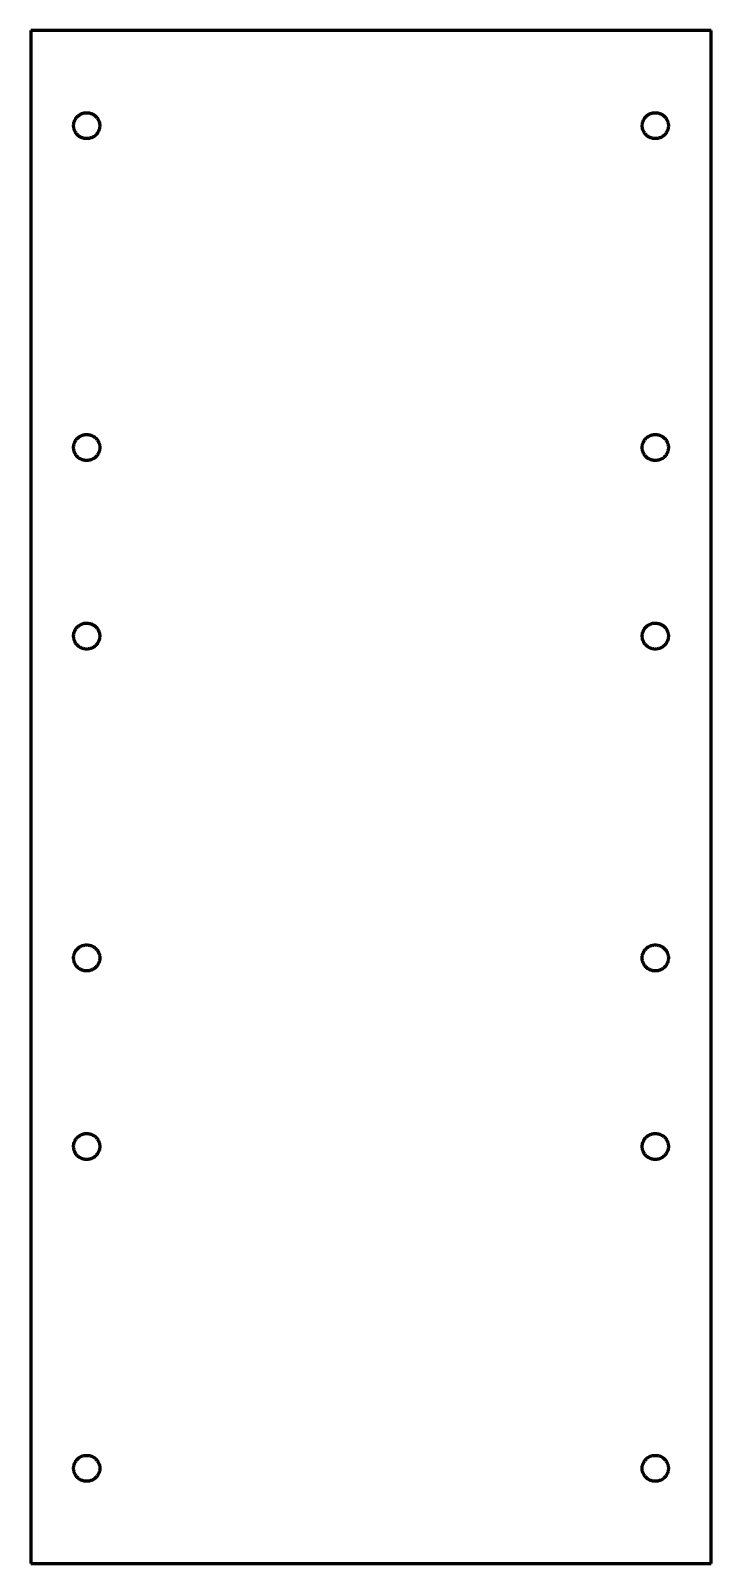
# Model space of a CAD drawing. Header units: millimetres. Extents: x 66 to 157, y 95 to 300.
import ezdxf

# ---------------------------------------------------------------- set-up
doc = ezdxf.new("R2010")
doc.units = ezdxf.units.MM
doc.linetypes.add('K5LT_BASIC', pattern=[0])
doc.layers.add('Системный слой (1)', color=251, linetype='Continuous')

msp = doc.modelspace()

# ---------------------------------------------------------------- linework, layer by layer
at = {"layer": 'Системный слой (1)', "color": 150, "linetype": 'K5LT_BASIC', "lineweight": 60}
for p, q in [((65.8, 299.91), (65.8, 299.81)), ((156.94, 299.91), (65.8, 299.91)), ((65.8, 299.81), (65.8, 94.66)), ((156.94, 299.81), (156.94, 299.91)), ((156.94, 94.66), (156.94, 299.81)), ((65.8, 94.66), (65.8, 94.56)), ((65.8, 94.56), (156.94, 94.56)), ((156.94, 94.56), (156.94, 94.66))]:
    msp.add_line(p, q, dxfattribs=at)
for points, knots in [([(73.3, 288.91), (73.23, 288.91), (73.08, 288.91), (72.93, 288.88), (72.84, 288.85), (72.82, 288.85), (72.77, 288.83), (72.71, 288.81), (72.6, 288.77), (72.45, 288.7), (72.27, 288.59), (72.15, 288.49), (72.04, 288.38), (71.93, 288.27), (71.81, 288.09), (71.7, 287.9), (71.63, 287.7), (71.57, 287.48), (71.56, 287.34), (71.55, 287.25), (71.55, 287.21), (71.55, 287.15), (71.55, 287.06), (71.57, 286.92), (71.6, 286.74), (71.67, 286.54), (71.76, 286.34), (71.88, 286.16), (72.02, 285.99), (72.15, 285.86), (72.24, 285.79), (72.28, 285.76), (72.3, 285.75), (72.34, 285.72), (72.39, 285.69), (72.5, 285.63), (72.65, 285.56), (72.86, 285.49), (73.08, 285.45), (73.3, 285.43), (73.52, 285.45), (73.74, 285.49), (73.95, 285.56), (74.15, 285.65), (74.33, 285.77), (74.45, 285.86), (74.56, 285.97), (74.67, 286.08), (74.79, 286.26), (74.9, 286.45), (74.97, 286.66), (75.03, 286.87), (75.04, 287.02), (75.05, 287.11), (75.05, 287.15), (75.05, 287.21), (75.05, 287.29), (75.03, 287.43), (75, 287.61), (74.93, 287.82), (74.84, 288.01), (74.72, 288.2), (74.58, 288.37), (74.45, 288.49), (74.36, 288.56), (74.32, 288.59), (74.3, 288.61), (74.26, 288.63), (74.21, 288.66), (74.1, 288.72), (73.95, 288.8), (73.74, 288.86), (73.52, 288.91), (73.37, 288.91), (73.3, 288.91)], [0, 0, 0, 0, 0.997881, 1.995762, 2.09576, 2.195758, 2.388917, 2.775236, 3.002577, 4.002555, 5.002534, 6.002509, 6.102508, 7.102111, 8.100028, 9.096389, 10.091424, 11.085445, 12.078832, 12.155165, 12.30783, 12.61316, 13.002497, 13.504997, 14.498386, 15.492412, 16.487452, 17.483821, 18.481746, 19.481358, 19.960239, 20.060238, 20.160237, 20.318006, 20.633545, 21.002454, 22.002438, 23.002418, 24.002395, 25.002371, 26.002346, 27.002321, 28.002296, 29.002271, 30.002241, 31.002199, 31.102198, 32.101802, 33.099719, 34.096081, 35.091116, 36.085137, 37.078524, 37.154825, 37.307427, 37.612631, 38.00222, 38.504444, 39.497833, 40.491858, 41.486898, 42.483266, 43.481191, 44.480802, 44.959405, 45.059404, 45.159403, 45.316615, 45.631038, 46.002178, 47.002162, 48.002142, 49.002119, 50, 50, 50, 50]), ([(149.44, 288.91), (149.37, 288.91), (149.22, 288.91), (149.07, 288.88), (148.98, 288.85), (148.96, 288.85), (148.91, 288.83), (148.85, 288.81), (148.74, 288.77), (148.59, 288.7), (148.41, 288.59), (148.29, 288.49), (148.18, 288.38), (148.07, 288.27), (147.95, 288.09), (147.84, 287.9), (147.77, 287.7), (147.71, 287.48), (147.7, 287.34), (147.69, 287.25), (147.69, 287.21), (147.69, 287.15), (147.69, 287.06), (147.71, 286.92), (147.74, 286.74), (147.81, 286.54), (147.9, 286.34), (148.02, 286.16), (148.16, 285.99), (148.29, 285.86), (148.38, 285.79), (148.42, 285.76), (148.44, 285.75), (148.48, 285.72), (148.53, 285.69), (148.64, 285.63), (148.79, 285.56), (149, 285.49), (149.22, 285.45), (149.44, 285.43), (149.66, 285.45), (149.88, 285.49), (150.09, 285.56), (150.29, 285.65), (150.47, 285.77), (150.59, 285.86), (150.7, 285.97), (150.81, 286.08), (150.93, 286.26), (151.04, 286.45), (151.11, 286.66), (151.17, 286.87), (151.18, 287.02), (151.19, 287.11), (151.19, 287.15), (151.19, 287.21), (151.19, 287.29), (151.17, 287.43), (151.14, 287.61), (151.07, 287.82), (150.98, 288.01), (150.86, 288.2), (150.72, 288.37), (150.59, 288.49), (150.5, 288.56), (150.46, 288.59), (150.44, 288.61), (150.4, 288.63), (150.35, 288.66), (150.24, 288.72), (150.09, 288.8), (149.88, 288.86), (149.66, 288.91), (149.51, 288.91), (149.44, 288.91)], [0, 0, 0, 0, 0.997881, 1.995762, 2.09576, 2.195758, 2.388917, 2.775236, 3.002577, 4.002555, 5.002534, 6.002509, 6.102508, 7.102111, 8.100028, 9.096389, 10.091424, 11.085445, 12.078832, 12.155165, 12.30783, 12.61316, 13.002497, 13.504997, 14.498386, 15.492412, 16.487452, 17.483821, 18.481746, 19.481358, 19.960239, 20.060238, 20.160237, 20.318006, 20.633545, 21.002454, 22.002438, 23.002418, 24.002395, 25.002371, 26.002346, 27.002321, 28.002296, 29.002271, 30.002241, 31.002199, 31.102198, 32.101802, 33.099719, 34.096081, 35.091116, 36.085137, 37.078524, 37.154825, 37.307427, 37.612631, 38.00222, 38.504444, 39.497833, 40.491858, 41.486898, 42.483266, 43.481191, 44.480802, 44.959405, 45.059404, 45.159403, 45.316615, 45.631038, 46.002178, 47.002162, 48.002142, 49.002119, 50, 50, 50, 50]), ([(71.55, 244.06), (71.55, 243.98), (71.55, 243.91), (71.57, 243.77), (71.59, 243.69), (71.62, 243.55), (71.65, 243.48), (71.7, 243.35), (71.73, 243.28), (71.8, 243.16), (71.84, 243.09), (71.93, 242.98), (71.97, 242.92), (72.07, 242.81), (72.13, 242.76), (72.24, 242.67), (72.3, 242.63), (72.42, 242.55), (72.49, 242.51), (72.62, 242.45), (72.69, 242.43), (72.83, 242.38), (72.9, 242.36), (73.04, 242.34), (73.12, 242.33), (73.23, 242.32), (73.26, 242.32), (73.34, 242.32), (73.37, 242.32), (73.48, 242.33), (73.56, 242.34), (73.7, 242.36), (73.77, 242.38), (73.91, 242.43), (73.98, 242.45), (74.11, 242.52), (74.18, 242.55), (74.3, 242.63), (74.36, 242.67), (74.47, 242.76), (74.53, 242.81), (74.63, 242.92), (74.67, 242.98), (74.76, 243.09), (74.8, 243.16), (74.87, 243.28), (74.9, 243.35), (74.95, 243.48), (74.98, 243.55), (75.01, 243.7), (75.03, 243.77), (75.05, 243.91), (75.05, 243.98), (75.05, 244.13), (75.05, 244.2), (75.03, 244.35), (75.01, 244.42), (74.98, 244.56), (74.95, 244.63), (74.9, 244.76), (74.87, 244.83), (74.8, 244.96), (74.76, 245.02), (74.67, 245.14), (74.63, 245.19), (74.53, 245.3), (74.47, 245.35), (74.36, 245.44), (74.3, 245.49), (74.18, 245.56), (74.11, 245.6), (73.98, 245.66), (73.91, 245.69), (73.77, 245.73), (73.7, 245.75), (73.56, 245.78), (73.48, 245.79), (73.37, 245.79), (73.34, 245.79), (73.26, 245.79), (73.23, 245.79), (73.12, 245.79), (73.04, 245.78), (72.9, 245.75), (72.83, 245.73), (72.69, 245.69), (72.62, 245.66), (72.49, 245.6), (72.42, 245.56), (72.3, 245.48), (72.24, 245.44), (72.13, 245.35), (72.07, 245.3), (71.97, 245.19), (71.93, 245.14), (71.84, 245.02), (71.8, 244.96), (71.73, 244.83), (71.7, 244.76), (71.65, 244.63), (71.62, 244.56), (71.59, 244.42), (71.57, 244.35), (71.55, 244.2), (71.55, 244.13), (71.55, 244.06)], [0, 0, 0, 0, 1.002644, 1.002644, 2.002642, 2.002642, 3.00264, 3.00264, 4.002637, 4.002637, 5.002634, 5.002634, 6.002629, 6.002629, 7.002621, 7.002621, 8.00261, 8.00261, 9.002596, 9.002596, 10.002578, 10.002578, 11.002556, 11.002556, 12.002532, 12.002532, 12.499996, 12.499996, 13.002508, 13.002508, 14.002483, 14.002483, 15.00246, 15.00246, 16.00244, 16.00244, 17.002423, 17.002423, 18.00241, 18.00241, 19.002399, 19.002399, 20.002392, 20.002392, 21.002386, 21.002386, 22.002381, 22.002381, 23.002377, 23.002377, 24.002374, 24.002374, 25.002371, 25.002371, 26.002368, 26.002368, 27.002366, 27.002366, 28.002364, 28.002364, 29.002361, 29.002361, 30.002358, 30.002358, 31.002353, 31.002353, 32.002345, 32.002345, 33.002334, 33.002334, 34.002319, 34.002319, 35.002301, 35.002301, 36.00228, 36.00228, 37.002256, 37.002256, 37.499996, 37.499996, 38.002231, 38.002231, 39.002207, 39.002207, 40.002184, 40.002184, 41.002164, 41.002164, 42.002147, 42.002147, 43.002133, 43.002133, 44.002123, 44.002123, 45.002115, 45.002115, 46.002109, 46.002109, 47.002105, 47.002105, 48.002101, 48.002101, 49.002097, 49.002097, 50, 50, 50, 50]), ([(147.69, 244.06), (147.69, 243.98), (147.69, 243.91), (147.71, 243.77), (147.73, 243.69), (147.76, 243.55), (147.79, 243.48), (147.84, 243.35), (147.87, 243.28), (147.94, 243.16), (147.98, 243.09), (148.07, 242.98), (148.11, 242.92), (148.21, 242.81), (148.27, 242.76), (148.38, 242.67), (148.44, 242.63), (148.56, 242.55), (148.63, 242.51), (148.76, 242.45), (148.83, 242.43), (148.97, 242.38), (149.04, 242.36), (149.18, 242.34), (149.26, 242.33), (149.37, 242.32), (149.4, 242.32), (149.48, 242.32), (149.51, 242.32), (149.62, 242.33), (149.7, 242.34), (149.84, 242.36), (149.91, 242.38), (150.05, 242.43), (150.12, 242.45), (150.25, 242.52), (150.32, 242.55), (150.44, 242.63), (150.5, 242.67), (150.61, 242.76), (150.67, 242.81), (150.77, 242.92), (150.81, 242.98), (150.9, 243.09), (150.94, 243.16), (151.01, 243.28), (151.04, 243.35), (151.09, 243.48), (151.12, 243.55), (151.15, 243.7), (151.17, 243.77), (151.19, 243.91), (151.19, 243.98), (151.19, 244.13), (151.19, 244.2), (151.17, 244.35), (151.15, 244.42), (151.12, 244.56), (151.09, 244.63), (151.04, 244.76), (151.01, 244.83), (150.94, 244.96), (150.9, 245.02), (150.81, 245.14), (150.77, 245.19), (150.67, 245.3), (150.61, 245.35), (150.5, 245.44), (150.44, 245.49), (150.32, 245.56), (150.25, 245.6), (150.12, 245.66), (150.05, 245.69), (149.91, 245.73), (149.84, 245.75), (149.7, 245.78), (149.62, 245.79), (149.51, 245.79), (149.48, 245.79), (149.4, 245.79), (149.37, 245.79), (149.26, 245.79), (149.18, 245.78), (149.04, 245.75), (148.97, 245.73), (148.83, 245.69), (148.76, 245.66), (148.63, 245.6), (148.56, 245.56), (148.44, 245.48), (148.38, 245.44), (148.27, 245.35), (148.21, 245.3), (148.11, 245.19), (148.07, 245.14), (147.98, 245.02), (147.94, 244.96), (147.87, 244.83), (147.84, 244.76), (147.79, 244.63), (147.76, 244.56), (147.73, 244.42), (147.71, 244.35), (147.69, 244.2), (147.69, 244.13), (147.69, 244.06)], [0, 0, 0, 0, 1.002644, 1.002644, 2.002642, 2.002642, 3.00264, 3.00264, 4.002637, 4.002637, 5.002634, 5.002634, 6.002629, 6.002629, 7.002621, 7.002621, 8.00261, 8.00261, 9.002596, 9.002596, 10.002578, 10.002578, 11.002556, 11.002556, 12.002532, 12.002532, 12.499996, 12.499996, 13.002508, 13.002508, 14.002483, 14.002483, 15.00246, 15.00246, 16.00244, 16.00244, 17.002423, 17.002423, 18.00241, 18.00241, 19.002399, 19.002399, 20.002392, 20.002392, 21.002386, 21.002386, 22.002381, 22.002381, 23.002377, 23.002377, 24.002374, 24.002374, 25.002371, 25.002371, 26.002368, 26.002368, 27.002366, 27.002366, 28.002364, 28.002364, 29.002361, 29.002361, 30.002358, 30.002358, 31.002353, 31.002353, 32.002345, 32.002345, 33.002334, 33.002334, 34.002319, 34.002319, 35.002301, 35.002301, 36.00228, 36.00228, 37.002256, 37.002256, 37.499996, 37.499996, 38.002231, 38.002231, 39.002207, 39.002207, 40.002184, 40.002184, 41.002164, 41.002164, 42.002147, 42.002147, 43.002133, 43.002133, 44.002123, 44.002123, 45.002115, 45.002115, 46.002109, 46.002109, 47.002105, 47.002105, 48.002101, 48.002101, 49.002097, 49.002097, 50, 50, 50, 50]), ([(73.3, 220.53), (73.23, 220.53), (73.08, 220.52), (72.93, 220.5), (72.84, 220.47), (72.82, 220.47), (72.77, 220.45), (72.71, 220.43), (72.6, 220.39), (72.45, 220.32), (72.27, 220.2), (72.15, 220.11), (72.04, 220), (71.93, 219.89), (71.81, 219.71), (71.7, 219.52), (71.63, 219.31), (71.57, 219.1), (71.56, 218.95), (71.55, 218.86), (71.55, 218.83), (71.55, 218.76), (71.55, 218.68), (71.57, 218.54), (71.6, 218.36), (71.67, 218.15), (71.76, 217.96), (71.88, 217.77), (72.02, 217.6), (72.15, 217.48), (72.24, 217.41), (72.28, 217.38), (72.3, 217.37), (72.34, 217.34), (72.39, 217.31), (72.5, 217.25), (72.65, 217.17), (72.86, 217.11), (73.08, 217.07), (73.3, 217.05), (73.52, 217.07), (73.74, 217.11), (73.95, 217.17), (74.15, 217.27), (74.33, 217.39), (74.45, 217.48), (74.56, 217.59), (74.67, 217.7), (74.79, 217.88), (74.9, 218.07), (74.97, 218.28), (75.03, 218.49), (75.04, 218.64), (75.05, 218.72), (75.05, 218.76), (75.05, 218.83), (75.05, 218.91), (75.03, 219.05), (75, 219.23), (74.93, 219.43), (74.84, 219.63), (74.72, 219.82), (74.58, 219.98), (74.45, 220.11), (74.36, 220.18), (74.32, 220.21), (74.3, 220.22), (74.26, 220.25), (74.21, 220.28), (74.1, 220.34), (73.95, 220.42), (73.74, 220.48), (73.52, 220.52), (73.37, 220.53), (73.3, 220.53)], [0, 0, 0, 0, 0.997881, 1.995762, 2.09576, 2.195758, 2.388917, 2.775236, 3.002577, 4.002555, 5.002534, 6.002509, 6.102508, 7.102111, 8.100028, 9.096389, 10.091424, 11.085445, 12.078832, 12.155165, 12.30783, 12.61316, 13.002497, 13.504997, 14.498386, 15.492412, 16.487452, 17.483821, 18.481746, 19.481358, 19.960239, 20.060238, 20.160237, 20.318006, 20.633545, 21.002454, 22.002438, 23.002418, 24.002395, 25.002371, 26.002346, 27.002321, 28.002296, 29.002271, 30.002241, 31.002199, 31.102198, 32.101802, 33.099719, 34.096081, 35.091116, 36.085137, 37.078524, 37.154825, 37.307427, 37.612631, 38.00222, 38.504444, 39.497833, 40.491858, 41.486898, 42.483266, 43.481191, 44.480802, 44.959405, 45.059404, 45.159403, 45.316615, 45.631038, 46.002178, 47.002162, 48.002142, 49.002119, 50, 50, 50, 50]), ([(149.44, 220.53), (149.37, 220.53), (149.22, 220.52), (149.07, 220.5), (148.98, 220.47), (148.96, 220.47), (148.91, 220.45), (148.85, 220.43), (148.74, 220.39), (148.59, 220.32), (148.41, 220.2), (148.29, 220.11), (148.18, 220), (148.07, 219.89), (147.95, 219.71), (147.84, 219.52), (147.77, 219.31), (147.71, 219.1), (147.7, 218.95), (147.69, 218.86), (147.69, 218.83), (147.69, 218.76), (147.69, 218.68), (147.71, 218.54), (147.74, 218.36), (147.81, 218.15), (147.9, 217.96), (148.02, 217.77), (148.16, 217.6), (148.29, 217.48), (148.38, 217.41), (148.42, 217.38), (148.44, 217.37), (148.48, 217.34), (148.53, 217.31), (148.64, 217.25), (148.79, 217.17), (149, 217.11), (149.22, 217.07), (149.44, 217.05), (149.66, 217.07), (149.88, 217.11), (150.09, 217.17), (150.29, 217.27), (150.47, 217.39), (150.59, 217.48), (150.7, 217.59), (150.81, 217.7), (150.93, 217.88), (151.04, 218.07), (151.11, 218.28), (151.17, 218.49), (151.18, 218.64), (151.19, 218.72), (151.19, 218.76), (151.19, 218.83), (151.19, 218.91), (151.17, 219.05), (151.14, 219.23), (151.07, 219.43), (150.98, 219.63), (150.86, 219.82), (150.72, 219.98), (150.59, 220.11), (150.5, 220.18), (150.46, 220.21), (150.44, 220.22), (150.4, 220.25), (150.35, 220.28), (150.24, 220.34), (150.09, 220.42), (149.88, 220.48), (149.66, 220.52), (149.51, 220.53), (149.44, 220.53)], [0, 0, 0, 0, 0.997881, 1.995762, 2.09576, 2.195758, 2.388917, 2.775236, 3.002577, 4.002555, 5.002534, 6.002509, 6.102508, 7.102111, 8.100028, 9.096389, 10.091424, 11.085445, 12.078832, 12.155165, 12.30783, 12.61316, 13.002497, 13.504997, 14.498386, 15.492412, 16.487452, 17.483821, 18.481746, 19.481358, 19.960239, 20.060238, 20.160237, 20.318006, 20.633545, 21.002454, 22.002438, 23.002418, 24.002395, 25.002371, 26.002346, 27.002321, 28.002296, 29.002271, 30.002241, 31.002199, 31.102198, 32.101802, 33.099719, 34.096081, 35.091116, 36.085137, 37.078524, 37.154825, 37.307427, 37.612631, 38.00222, 38.504444, 39.497833, 40.491858, 41.486898, 42.483266, 43.481191, 44.480802, 44.959405, 45.059404, 45.159403, 45.316615, 45.631038, 46.002178, 47.002162, 48.002142, 49.002119, 50, 50, 50, 50]), ([(71.55, 175.67), (71.55, 175.6), (71.55, 175.53), (71.57, 175.38), (71.59, 175.31), (71.62, 175.17), (71.65, 175.1), (71.7, 174.97), (71.73, 174.9), (71.8, 174.77), (71.84, 174.71), (71.93, 174.59), (71.97, 174.54), (72.07, 174.43), (72.13, 174.38), (72.24, 174.29), (72.3, 174.25), (72.42, 174.17), (72.49, 174.13), (72.62, 174.07), (72.69, 174.04), (72.83, 174), (72.9, 173.98), (73.04, 173.95), (73.12, 173.94), (73.23, 173.94), (73.26, 173.94), (73.34, 173.94), (73.37, 173.94), (73.48, 173.94), (73.56, 173.95), (73.7, 173.98), (73.77, 174), (73.91, 174.04), (73.98, 174.07), (74.11, 174.13), (74.18, 174.17), (74.3, 174.25), (74.36, 174.29), (74.47, 174.38), (74.53, 174.43), (74.63, 174.54), (74.67, 174.59), (74.76, 174.71), (74.8, 174.77), (74.87, 174.9), (74.9, 174.97), (74.95, 175.1), (74.98, 175.17), (75.01, 175.31), (75.03, 175.39), (75.05, 175.53), (75.05, 175.6), (75.05, 175.75), (75.05, 175.82), (75.03, 175.97), (75.01, 176.04), (74.98, 176.18), (74.95, 176.25), (74.9, 176.38), (74.87, 176.45), (74.8, 176.58), (74.76, 176.64), (74.67, 176.76), (74.63, 176.81), (74.53, 176.92), (74.47, 176.97), (74.36, 177.06), (74.3, 177.1), (74.18, 177.18), (74.11, 177.22), (73.98, 177.28), (73.91, 177.31), (73.77, 177.35), (73.7, 177.37), (73.56, 177.4), (73.48, 177.4), (73.37, 177.41), (73.34, 177.41), (73.26, 177.41), (73.23, 177.41), (73.12, 177.4), (73.04, 177.4), (72.9, 177.37), (72.83, 177.35), (72.69, 177.31), (72.62, 177.28), (72.49, 177.22), (72.42, 177.18), (72.3, 177.1), (72.24, 177.06), (72.13, 176.97), (72.07, 176.92), (71.97, 176.81), (71.93, 176.75), (71.84, 176.64), (71.8, 176.58), (71.73, 176.45), (71.7, 176.38), (71.65, 176.25), (71.62, 176.18), (71.59, 176.04), (71.57, 175.96), (71.55, 175.82), (71.55, 175.75), (71.55, 175.67)], [0, 0, 0, 0, 1.002644, 1.002644, 2.002642, 2.002642, 3.00264, 3.00264, 4.002637, 4.002637, 5.002634, 5.002634, 6.002629, 6.002629, 7.002621, 7.002621, 8.00261, 8.00261, 9.002596, 9.002596, 10.002578, 10.002578, 11.002556, 11.002556, 12.002532, 12.002532, 12.499996, 12.499996, 13.002508, 13.002508, 14.002483, 14.002483, 15.00246, 15.00246, 16.00244, 16.00244, 17.002423, 17.002423, 18.00241, 18.00241, 19.002399, 19.002399, 20.002392, 20.002392, 21.002386, 21.002386, 22.002381, 22.002381, 23.002377, 23.002377, 24.002374, 24.002374, 25.002371, 25.002371, 26.002368, 26.002368, 27.002366, 27.002366, 28.002364, 28.002364, 29.002361, 29.002361, 30.002358, 30.002358, 31.002353, 31.002353, 32.002345, 32.002345, 33.002334, 33.002334, 34.002319, 34.002319, 35.002301, 35.002301, 36.00228, 36.00228, 37.002256, 37.002256, 37.499996, 37.499996, 38.002231, 38.002231, 39.002207, 39.002207, 40.002184, 40.002184, 41.002164, 41.002164, 42.002147, 42.002147, 43.002133, 43.002133, 44.002123, 44.002123, 45.002115, 45.002115, 46.002109, 46.002109, 47.002105, 47.002105, 48.002101, 48.002101, 49.002097, 49.002097, 50, 50, 50, 50]), ([(147.69, 175.67), (147.69, 175.6), (147.69, 175.53), (147.71, 175.38), (147.73, 175.31), (147.76, 175.17), (147.79, 175.1), (147.84, 174.97), (147.87, 174.9), (147.94, 174.77), (147.98, 174.71), (148.07, 174.59), (148.11, 174.54), (148.21, 174.43), (148.27, 174.38), (148.38, 174.29), (148.44, 174.25), (148.56, 174.17), (148.63, 174.13), (148.76, 174.07), (148.83, 174.04), (148.97, 174), (149.04, 173.98), (149.18, 173.95), (149.26, 173.94), (149.37, 173.94), (149.4, 173.94), (149.48, 173.94), (149.51, 173.94), (149.62, 173.94), (149.7, 173.95), (149.84, 173.98), (149.91, 174), (150.05, 174.04), (150.12, 174.07), (150.25, 174.13), (150.32, 174.17), (150.44, 174.25), (150.5, 174.29), (150.61, 174.38), (150.67, 174.43), (150.77, 174.54), (150.81, 174.59), (150.9, 174.71), (150.94, 174.77), (151.01, 174.9), (151.04, 174.97), (151.09, 175.1), (151.12, 175.17), (151.15, 175.31), (151.17, 175.38), (151.19, 175.53), (151.19, 175.6), (151.19, 175.75), (151.19, 175.82), (151.17, 175.96), (151.15, 176.04), (151.12, 176.18), (151.09, 176.25), (151.04, 176.38), (151.01, 176.45), (150.94, 176.58), (150.9, 176.64), (150.81, 176.75), (150.77, 176.81), (150.67, 176.92), (150.61, 176.97), (150.5, 177.06), (150.44, 177.1), (150.32, 177.18), (150.25, 177.22), (150.12, 177.28), (150.05, 177.31), (149.91, 177.35), (149.84, 177.37), (149.7, 177.4), (149.62, 177.4), (149.51, 177.41), (149.48, 177.41), (149.4, 177.41), (149.37, 177.41), (149.26, 177.4), (149.18, 177.4), (149.04, 177.37), (148.97, 177.35), (148.83, 177.31), (148.76, 177.28), (148.63, 177.22), (148.56, 177.18), (148.44, 177.1), (148.38, 177.06), (148.27, 176.97), (148.21, 176.92), (148.11, 176.81), (148.07, 176.76), (147.98, 176.64), (147.94, 176.58), (147.87, 176.45), (147.84, 176.38), (147.79, 176.25), (147.76, 176.18), (147.73, 176.04), (147.71, 175.96), (147.69, 175.82), (147.69, 175.75), (147.69, 175.67)], [0, 0, 0, 0, 0.999997, 0.999997, 1.999995, 1.999995, 2.999993, 2.999993, 3.99999, 3.99999, 4.999987, 4.999987, 5.999982, 5.999982, 6.999974, 6.999974, 7.999963, 7.999963, 8.999949, 8.999949, 9.99993, 9.99993, 10.999909, 10.999909, 11.999885, 11.999885, 12.5, 12.5, 12.99986, 12.99986, 13.999836, 13.999836, 14.999813, 14.999813, 15.999793, 15.999793, 16.999776, 16.999776, 17.999763, 17.999763, 18.999752, 18.999752, 19.999744, 19.999744, 20.999738, 20.999738, 21.999734, 21.999734, 22.99973, 22.99973, 23.999727, 23.999727, 24.999724, 24.999724, 25.999721, 25.999721, 26.999719, 26.999719, 27.999716, 27.999716, 28.999714, 28.999714, 29.999711, 29.999711, 30.999705, 30.999705, 31.999698, 31.999698, 32.999687, 32.999687, 33.999672, 33.999672, 34.999654, 34.999654, 35.999633, 35.999633, 36.999609, 36.999609, 37.500001, 37.500001, 37.999584, 37.999584, 38.99956, 38.99956, 39.999537, 39.999537, 40.999517, 40.999517, 41.9995, 41.9995, 42.999486, 42.999486, 43.999476, 43.999476, 44.999468, 44.999468, 45.999462, 45.999462, 46.999458, 46.999458, 47.999454, 47.999454, 48.99945, 48.99945, 50, 50, 50, 50]), ([(73.3, 152.15), (73.23, 152.15), (73.08, 152.14), (72.93, 152.11), (72.84, 152.09), (72.82, 152.08), (72.77, 152.07), (72.71, 152.05), (72.6, 152.01), (72.45, 151.94), (72.27, 151.82), (72.15, 151.72), (72.04, 151.62), (71.93, 151.51), (71.81, 151.33), (71.7, 151.14), (71.63, 150.93), (71.57, 150.72), (71.56, 150.57), (71.55, 150.48), (71.55, 150.44), (71.55, 150.38), (71.55, 150.29), (71.57, 150.16), (71.6, 149.98), (71.67, 149.77), (71.76, 149.58), (71.88, 149.39), (72.02, 149.22), (72.15, 149.1), (72.24, 149.03), (72.28, 149), (72.3, 148.98), (72.34, 148.96), (72.39, 148.93), (72.5, 148.87), (72.65, 148.79), (72.86, 148.72), (73.08, 148.68), (73.3, 148.67), (73.52, 148.68), (73.74, 148.73), (73.95, 148.79), (74.15, 148.89), (74.33, 149), (74.45, 149.1), (74.56, 149.21), (74.67, 149.32), (74.79, 149.5), (74.9, 149.69), (74.97, 149.89), (75.03, 150.1), (75.04, 150.25), (75.05, 150.34), (75.05, 150.38), (75.05, 150.44), (75.05, 150.53), (75.03, 150.67), (75, 150.85), (74.93, 151.05), (74.84, 151.25), (74.72, 151.43), (74.58, 151.6), (74.45, 151.73), (74.36, 151.8), (74.32, 151.83), (74.3, 151.84), (74.26, 151.86), (74.21, 151.9), (74.1, 151.96), (73.95, 152.03), (73.74, 152.1), (73.52, 152.14), (73.37, 152.15), (73.3, 152.15)], [0, 0, 0, 0, 0.997881, 1.995762, 2.09576, 2.195758, 2.388917, 2.775236, 3.002577, 4.002555, 5.002534, 6.002509, 6.102508, 7.102111, 8.100028, 9.096389, 10.091424, 11.085445, 12.078832, 12.155165, 12.30783, 12.61316, 13.002497, 13.504997, 14.498386, 15.492412, 16.487452, 17.483821, 18.481746, 19.481358, 19.960239, 20.060238, 20.160237, 20.318006, 20.633545, 21.002454, 22.002438, 23.002418, 24.002395, 25.002371, 26.002346, 27.002321, 28.002296, 29.002271, 30.002241, 31.002199, 31.102198, 32.101802, 33.099719, 34.096081, 35.091116, 36.085137, 37.078524, 37.154825, 37.307427, 37.612631, 38.00222, 38.504444, 39.497833, 40.491858, 41.486898, 42.483266, 43.481191, 44.480802, 44.959405, 45.059404, 45.159403, 45.316615, 45.631038, 46.002178, 47.002162, 48.002142, 49.002119, 50, 50, 50, 50]), ([(149.44, 152.15), (149.37, 152.15), (149.22, 152.14), (149.07, 152.11), (148.98, 152.09), (148.96, 152.08), (148.91, 152.07), (148.85, 152.05), (148.74, 152.01), (148.59, 151.94), (148.41, 151.82), (148.29, 151.72), (148.18, 151.62), (148.07, 151.51), (147.95, 151.33), (147.84, 151.14), (147.77, 150.93), (147.71, 150.72), (147.7, 150.57), (147.69, 150.48), (147.69, 150.44), (147.69, 150.38), (147.69, 150.29), (147.71, 150.16), (147.74, 149.98), (147.81, 149.77), (147.9, 149.58), (148.02, 149.39), (148.16, 149.22), (148.29, 149.1), (148.38, 149.03), (148.42, 149), (148.44, 148.98), (148.48, 148.96), (148.53, 148.93), (148.64, 148.87), (148.79, 148.79), (149, 148.72), (149.22, 148.68), (149.44, 148.67), (149.66, 148.68), (149.88, 148.73), (150.09, 148.79), (150.29, 148.89), (150.47, 149), (150.59, 149.1), (150.7, 149.21), (150.81, 149.32), (150.93, 149.5), (151.04, 149.69), (151.11, 149.89), (151.17, 150.1), (151.18, 150.25), (151.19, 150.34), (151.19, 150.38), (151.19, 150.44), (151.19, 150.53), (151.17, 150.67), (151.14, 150.85), (151.07, 151.05), (150.98, 151.25), (150.86, 151.43), (150.72, 151.6), (150.59, 151.73), (150.5, 151.8), (150.46, 151.83), (150.44, 151.84), (150.4, 151.86), (150.35, 151.9), (150.24, 151.96), (150.09, 152.03), (149.88, 152.1), (149.66, 152.14), (149.51, 152.15), (149.44, 152.15)], [0, 0, 0, 0, 0.997881, 1.995762, 2.09576, 2.195758, 2.388917, 2.775236, 3.002577, 4.002555, 5.002534, 6.002509, 6.102508, 7.102111, 8.100028, 9.096389, 10.091424, 11.085445, 12.078832, 12.155165, 12.30783, 12.61316, 13.002497, 13.504997, 14.498386, 15.492412, 16.487452, 17.483821, 18.481746, 19.481358, 19.960239, 20.060238, 20.160237, 20.318006, 20.633545, 21.002454, 22.002438, 23.002418, 24.002395, 25.002371, 26.002346, 27.002321, 28.002296, 29.002271, 30.002241, 31.002199, 31.102198, 32.101802, 33.099719, 34.096081, 35.091116, 36.085137, 37.078524, 37.154825, 37.307427, 37.612631, 38.00222, 38.504444, 39.497833, 40.491858, 41.486898, 42.483266, 43.481191, 44.480802, 44.959405, 45.059404, 45.159403, 45.316615, 45.631038, 46.002178, 47.002162, 48.002142, 49.002119, 50, 50, 50, 50]), ([(71.55, 107.29), (71.55, 107.22), (71.55, 107.15), (71.57, 107), (71.59, 106.93), (71.62, 106.79), (71.65, 106.72), (71.7, 106.58), (71.73, 106.52), (71.8, 106.39), (71.84, 106.33), (71.93, 106.21), (71.97, 106.16), (72.07, 106.05), (72.13, 106), (72.24, 105.91), (72.3, 105.86), (72.42, 105.79), (72.49, 105.75), (72.62, 105.69), (72.69, 105.66), (72.83, 105.62), (72.9, 105.6), (73.04, 105.57), (73.12, 105.56), (73.23, 105.56), (73.26, 105.55), (73.34, 105.55), (73.37, 105.56), (73.48, 105.56), (73.56, 105.57), (73.7, 105.6), (73.77, 105.62), (73.91, 105.66), (73.98, 105.69), (74.11, 105.75), (74.18, 105.79), (74.3, 105.86), (74.36, 105.91), (74.47, 106), (74.53, 106.05), (74.63, 106.16), (74.67, 106.21), (74.76, 106.33), (74.8, 106.39), (74.87, 106.52), (74.9, 106.59), (74.95, 106.72), (74.98, 106.79), (75.01, 106.93), (75.03, 107), (75.05, 107.15), (75.05, 107.22), (75.05, 107.37), (75.05, 107.44), (75.03, 107.58), (75.01, 107.66), (74.98, 107.8), (74.95, 107.87), (74.9, 108), (74.87, 108.07), (74.8, 108.19), (74.76, 108.26), (74.67, 108.37), (74.63, 108.43), (74.53, 108.54), (74.47, 108.59), (74.36, 108.68), (74.3, 108.72), (74.18, 108.8), (74.11, 108.83), (73.98, 108.9), (73.91, 108.92), (73.77, 108.97), (73.7, 108.99), (73.56, 109.01), (73.48, 109.02), (73.37, 109.03), (73.34, 109.03), (73.26, 109.03), (73.23, 109.03), (73.12, 109.02), (73.04, 109.01), (72.9, 108.99), (72.83, 108.97), (72.69, 108.92), (72.62, 108.9), (72.49, 108.83), (72.42, 108.8), (72.3, 108.72), (72.24, 108.68), (72.13, 108.59), (72.07, 108.54), (71.97, 108.43), (71.93, 108.37), (71.84, 108.26), (71.8, 108.19), (71.73, 108.07), (71.7, 108), (71.65, 107.86), (71.62, 107.79), (71.59, 107.65), (71.57, 107.58), (71.55, 107.44), (71.55, 107.37), (71.55, 107.29)], [0, 0, 0, 0, 1.002644, 1.002644, 2.002642, 2.002642, 3.00264, 3.00264, 4.002637, 4.002637, 5.002634, 5.002634, 6.002629, 6.002629, 7.002621, 7.002621, 8.00261, 8.00261, 9.002596, 9.002596, 10.002578, 10.002578, 11.002556, 11.002556, 12.002532, 12.002532, 12.499996, 12.499996, 13.002508, 13.002508, 14.002483, 14.002483, 15.00246, 15.00246, 16.00244, 16.00244, 17.002423, 17.002423, 18.00241, 18.00241, 19.002399, 19.002399, 20.002392, 20.002392, 21.002386, 21.002386, 22.002381, 22.002381, 23.002377, 23.002377, 24.002374, 24.002374, 25.002371, 25.002371, 26.002368, 26.002368, 27.002366, 27.002366, 28.002364, 28.002364, 29.002361, 29.002361, 30.002358, 30.002358, 31.002353, 31.002353, 32.002345, 32.002345, 33.002334, 33.002334, 34.002319, 34.002319, 35.002301, 35.002301, 36.00228, 36.00228, 37.002256, 37.002256, 37.499996, 37.499996, 38.002231, 38.002231, 39.002207, 39.002207, 40.002184, 40.002184, 41.002164, 41.002164, 42.002147, 42.002147, 43.002133, 43.002133, 44.002123, 44.002123, 45.002115, 45.002115, 46.002109, 46.002109, 47.002105, 47.002105, 48.002101, 48.002101, 49.002097, 49.002097, 50, 50, 50, 50]), ([(147.69, 107.29), (147.69, 107.22), (147.69, 107.15), (147.71, 107), (147.73, 106.93), (147.76, 106.79), (147.79, 106.72), (147.84, 106.58), (147.87, 106.52), (147.94, 106.39), (147.98, 106.33), (148.07, 106.21), (148.11, 106.16), (148.21, 106.05), (148.27, 106), (148.38, 105.91), (148.44, 105.86), (148.56, 105.79), (148.63, 105.75), (148.76, 105.69), (148.83, 105.66), (148.97, 105.62), (149.04, 105.6), (149.18, 105.57), (149.26, 105.56), (149.37, 105.56), (149.4, 105.55), (149.48, 105.55), (149.51, 105.56), (149.62, 105.56), (149.7, 105.57), (149.84, 105.6), (149.91, 105.62), (150.05, 105.66), (150.12, 105.69), (150.25, 105.75), (150.32, 105.79), (150.44, 105.86), (150.5, 105.91), (150.61, 106), (150.67, 106.05), (150.77, 106.16), (150.81, 106.21), (150.9, 106.33), (150.94, 106.39), (151.01, 106.52), (151.04, 106.59), (151.09, 106.72), (151.12, 106.79), (151.15, 106.93), (151.17, 107), (151.19, 107.15), (151.19, 107.22), (151.19, 107.37), (151.19, 107.44), (151.17, 107.58), (151.15, 107.66), (151.12, 107.8), (151.09, 107.87), (151.04, 108), (151.01, 108.07), (150.94, 108.19), (150.9, 108.26), (150.81, 108.37), (150.77, 108.43), (150.67, 108.54), (150.61, 108.59), (150.5, 108.68), (150.44, 108.72), (150.32, 108.8), (150.25, 108.83), (150.12, 108.9), (150.05, 108.92), (149.91, 108.97), (149.84, 108.99), (149.7, 109.01), (149.62, 109.02), (149.51, 109.03), (149.48, 109.03), (149.4, 109.03), (149.37, 109.03), (149.26, 109.02), (149.18, 109.01), (149.04, 108.99), (148.97, 108.97), (148.83, 108.92), (148.76, 108.9), (148.63, 108.83), (148.56, 108.8), (148.44, 108.72), (148.38, 108.68), (148.27, 108.59), (148.21, 108.54), (148.11, 108.43), (148.07, 108.37), (147.98, 108.26), (147.94, 108.19), (147.87, 108.07), (147.84, 108), (147.79, 107.86), (147.76, 107.79), (147.73, 107.65), (147.71, 107.58), (147.69, 107.44), (147.69, 107.37), (147.69, 107.29)], [0, 0, 0, 0, 1.002644, 1.002644, 2.002642, 2.002642, 3.00264, 3.00264, 4.002637, 4.002637, 5.002634, 5.002634, 6.002629, 6.002629, 7.002621, 7.002621, 8.00261, 8.00261, 9.002596, 9.002596, 10.002578, 10.002578, 11.002556, 11.002556, 12.002532, 12.002532, 12.499996, 12.499996, 13.002508, 13.002508, 14.002483, 14.002483, 15.00246, 15.00246, 16.00244, 16.00244, 17.002423, 17.002423, 18.00241, 18.00241, 19.002399, 19.002399, 20.002392, 20.002392, 21.002386, 21.002386, 22.002381, 22.002381, 23.002377, 23.002377, 24.002374, 24.002374, 25.002371, 25.002371, 26.002368, 26.002368, 27.002366, 27.002366, 28.002364, 28.002364, 29.002361, 29.002361, 30.002358, 30.002358, 31.002353, 31.002353, 32.002345, 32.002345, 33.002334, 33.002334, 34.002319, 34.002319, 35.002301, 35.002301, 36.00228, 36.00228, 37.002256, 37.002256, 37.499996, 37.499996, 38.002231, 38.002231, 39.002207, 39.002207, 40.002184, 40.002184, 41.002164, 41.002164, 42.002147, 42.002147, 43.002133, 43.002133, 44.002123, 44.002123, 45.002115, 45.002115, 46.002109, 46.002109, 47.002105, 47.002105, 48.002101, 48.002101, 49.002097, 49.002097, 50, 50, 50, 50])]:
    msp.add_open_spline(points, degree=3, knots=knots, dxfattribs=at)

doc.saveas('drawing.dxf')
